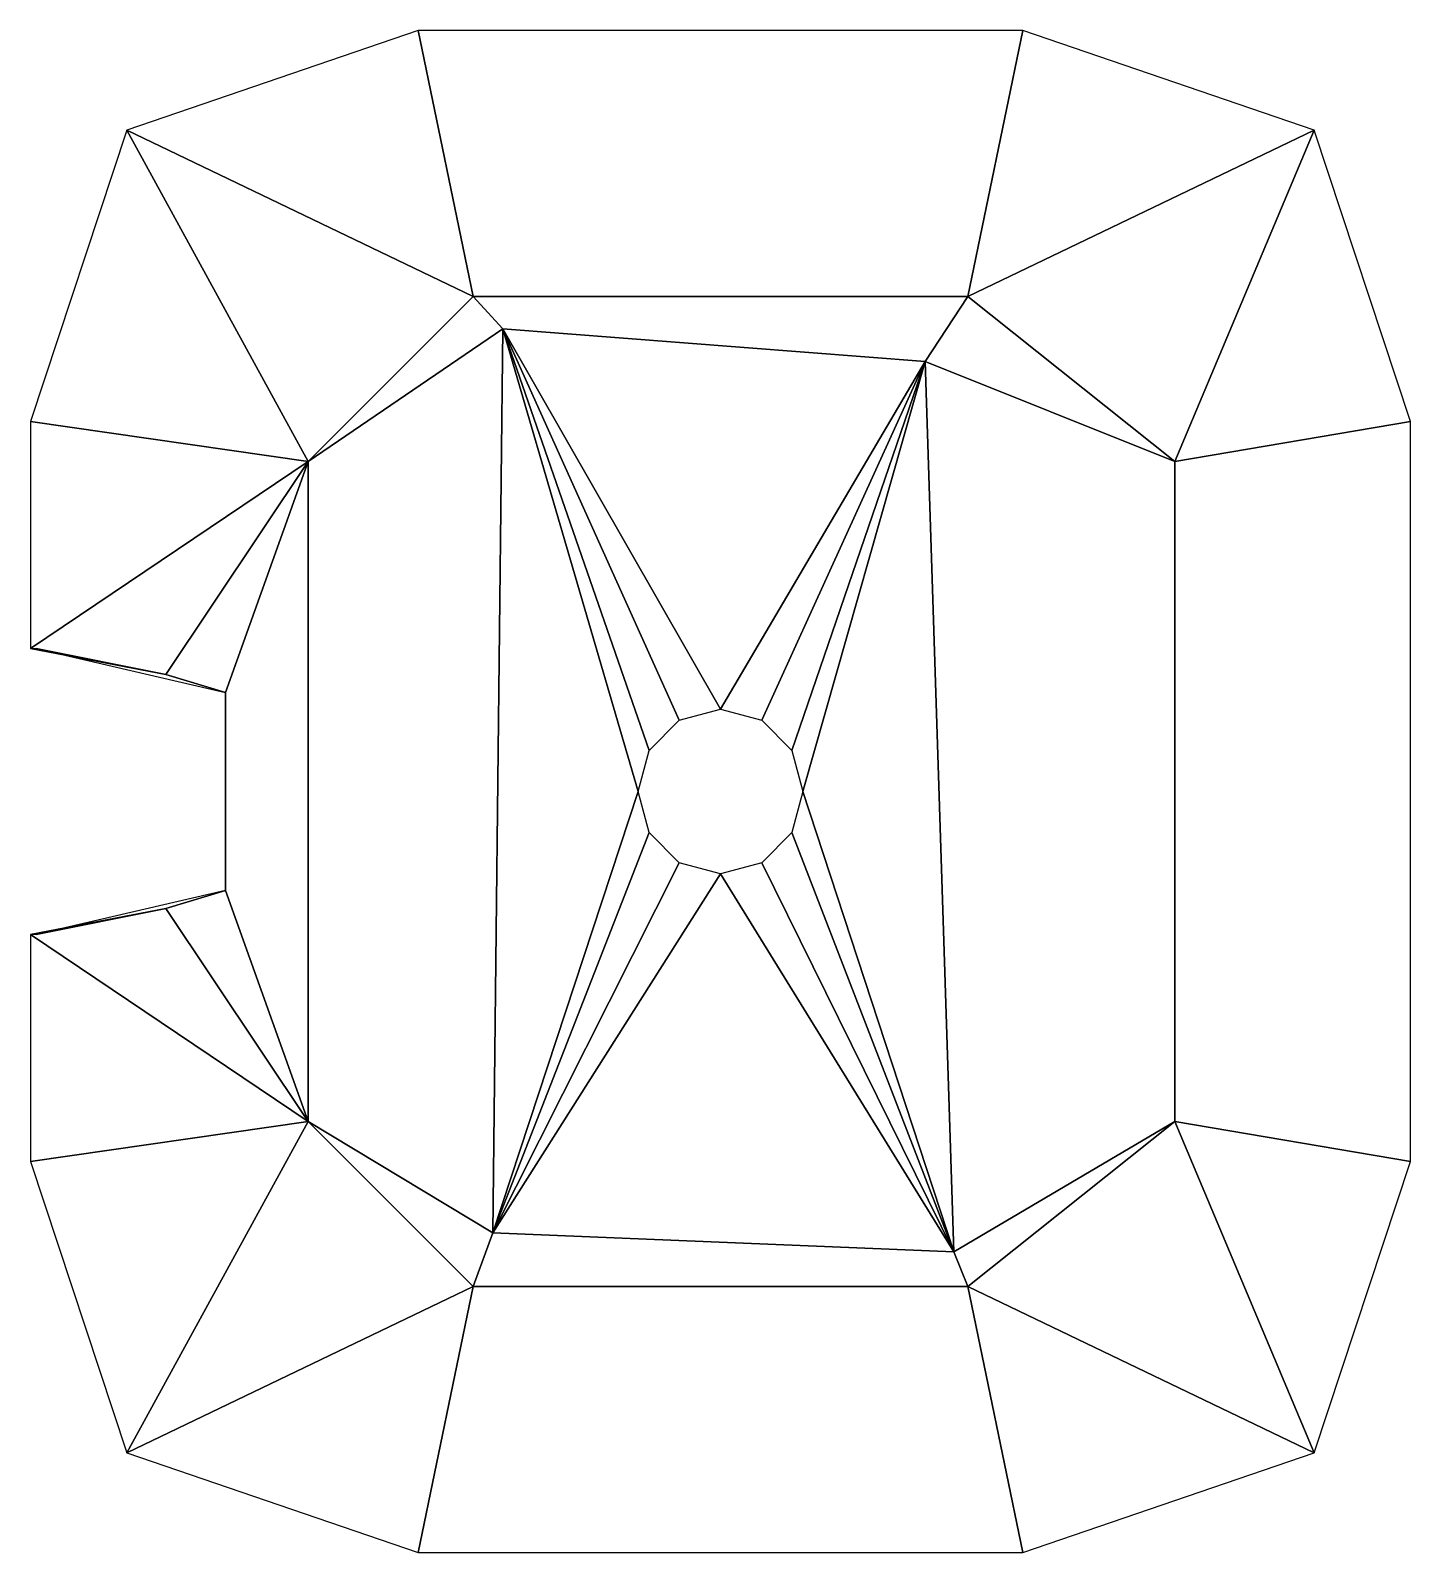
# Model space of a CAD drawing. Extents: x -8.4 to 8.4, y -9.2 to 9.2.
import ezdxf

# ---------------------------------------------------------------- set-up
doc = ezdxf.new("R2010")
doc.units = 0
doc.layers.add('GROUND_DESTROYED', color=6, linetype='CONTINUOUS')

msp = doc.modelspace()

# ---------------------------------------------------------------- linework, layer by layer
at = {"layer": 'GROUND_DESTROYED'}
for points in [[(-3.667, 9.224), (-7.197, 8.014), (-7.197, 8.014), (-3, 6, 3)], [(-3.667, 9.224), (-3, 6, 3), (3, 6, 3), (3.667, 9.224)], [(7.197, 8.014), (3.667, 9.224), (3.667, 9.224), (3, 6, 3)], [(-8.367, 4.484), (-5, 4, 3), (-5, 4, 3), (-7.197, 8.014)], [(-7.197, 8.014), (-5, 4, 3), (-5, 4, 3), (-3, 6, 3)], [(5.51, 4, 3), (7.197, 8.014), (7.197, 8.014), (3, 6, 3)], [(8.367, 4.484), (7.197, 8.014), (7.197, 8.014), (5.51, 4, 3)], [(-5, 4, 3), (-2.64, 5.609, 1.959), (-2.64, 5.609, 1.959), (-3, 6, 3)], [(-3, 6, 3), (-2.64, 5.609, 1.959), (2.48, 5.21, 1.994), (3, 6, 3)], [(5.51, 4, 3), (3, 6, 3), (3, 6, 3), (2.48, 5.21, 1.994)], [(-5, -4, 3), (-2.76, -5.35, 2.918), (-2.64, 5.609, 1.959), (-5, 4, 3)], [(-2.76, -5.35, 2.918), (-1, 0, 2.45), (-1, 0, 2.45), (-2.64, 5.609, 1.959)], [(0, 0.996, 2.363), (2.48, 5.21, 1.994), (2.48, 5.21, 1.994), (-2.64, 5.609, 1.959)], [(-1, 0, 2.45), (-0.866, 0.498, 2.406), (-0.866, 0.498, 2.406), (-2.64, 5.609, 1.959)], [(-0.5, 0.863, 2.375), (0, 0.996, 2.363), (0, 0.996, 2.363), (-2.64, 5.609, 1.959)], [(-0.866, 0.498, 2.406), (-0.5, 0.863, 2.375), (-0.5, 0.863, 2.375), (-2.64, 5.609, 1.959)], [(0.5, 0.863, 2.375), (2.48, 5.21, 1.994), (2.48, 5.21, 1.994), (0, 0.996, 2.363)], [(0.866, 0.498, 2.406), (2.48, 5.21, 1.994), (2.48, 5.21, 1.994), (0.5, 0.863, 2.375)], [(1, 0, 2.45), (2.48, 5.21, 1.994), (2.48, 5.21, 1.994), (0.866, 0.498, 2.406)], [(2.83, -5.579, 2.938), (2.48, 5.21, 1.994), (2.48, 5.21, 1.994), (1, 0, 2.45)], [(2.83, -5.579, 2.938), (5.51, -4, 3), (5.51, 4, 3), (2.48, 5.21, 1.994)], [(-8.367, 1.734), (-5, 4, 3), (-5, 4, 3), (-8.367, 4.484)], [(8.367, 4.484), (5.51, 4, 3), (5.51, -4, 3), (8.367, -4.484)], [(-8.367, 1.734), (-6.725, 1.417, 1.7), (-6.725, 1.417, 1.7), (-5, 4, 3)], [(-6.725, 1.417, 1.7), (-6, 1.2, 2.1), (-6, 1.2, 2.1), (-5, 4, 3)], [(-6, -1.2, 2.1), (-5, -4, 3), (-5, 4, 3), (-6, 1.2, 2.1)], [(-8.297, 1.734), (-6.725, 1.417, 1.7), (-6.725, 1.417, 1.7), (-8.367, 1.734)], [(-6.725, 1.417, 1.7), (-8.297, 1.734), (-8.297, 1.734), (-6, 1.2, 1.8)], [(-6.725, 1.417, 1.7), (-6, 1.2, 1.8), (-6, 1.2, 1.8), (-6, 1.2, 2.1)], [(-6, -1.2, 1.8), (-6, -1.2, 2.1), (-6, 1.2, 2.1), (-6, 1.2, 1.8)], [(-0.866, -0.498, 2.494), (-1, 0, 2.45), (-1, 0, 2.45), (-2.76, -5.35, 2.918)], [(2.83, -5.579, 2.938), (1, 0, 2.45), (1, 0, 2.45), (0.866, -0.498, 2.494)], [(-0.5, -0.863, 2.525), (-0.866, -0.498, 2.494), (-0.866, -0.498, 2.494), (-2.76, -5.35, 2.918)], [(2.83, -5.579, 2.938), (0.866, -0.498, 2.494), (0.866, -0.498, 2.494), (0.5, -0.863, 2.525)], [(0, -0.996, 2.537), (-0.5, -0.863, 2.525), (-0.5, -0.863, 2.525), (-2.76, -5.35, 2.918)], [(2.83, -5.579, 2.938), (0.5, -0.863, 2.525), (0.5, -0.863, 2.525), (0, -0.996, 2.537)], [(2.83, -5.579, 2.938), (0, -0.996, 2.537), (0, -0.996, 2.537), (-2.76, -5.35, 2.918)], [(-6, -1.2, 1.8), (-8.297, -1.734), (-8.297, -1.734), (-6.725, -1.417, 1.7)], [(-5, -4, 3), (-6, -1.2, 2.1), (-6, -1.2, 2.1), (-6.725, -1.417, 1.7)], [(-6, -1.2, 2.1), (-6, -1.2, 1.8), (-6, -1.2, 1.8), (-6.725, -1.417, 1.7)], [(-5, -4, 3), (-6.725, -1.417, 1.7), (-6.725, -1.417, 1.7), (-8.367, -1.734)], [(-8.367, -1.734), (-6.725, -1.417, 1.7), (-6.725, -1.417, 1.7), (-8.297, -1.734)], [(-8.367, -4.484), (-5, -4, 3), (-5, -4, 3), (-8.367, -1.734)], [(-7.197, -8.014), (-5, -4, 3), (-5, -4, 3), (-8.367, -4.484)], [(-3, -6, 3), (-5, -4, 3), (-5, -4, 3), (-7.197, -8.014)], [(-3, -6, 3), (-2.76, -5.35, 2.918), (-2.76, -5.35, 2.918), (-5, -4, 3)], [(5.51, -4, 3), (2.83, -5.579, 2.938), (2.83, -5.579, 2.938), (3, -6, 3)], [(3, -6, 3), (7.197, -8.014), (7.197, -8.014), (5.51, -4, 3)], [(7.197, -8.014), (8.367, -4.484), (8.367, -4.484), (5.51, -4, 3)], [(3, -6, 3), (2.83, -5.579, 2.938), (-2.76, -5.35, 2.918), (-3, -6, 3)], [(-3, -6, 3), (-7.197, -8.014), (-7.197, -8.014), (-3.667, -9.224)], [(3.667, -9.224), (3, -6, 3), (-3, -6, 3), (-3.667, -9.224)], [(3, -6, 3), (3.667, -9.224), (3.667, -9.224), (7.197, -8.014)]]:
    msp.add_3dface(points, dxfattribs=at)

doc.saveas('drawing.dxf')
